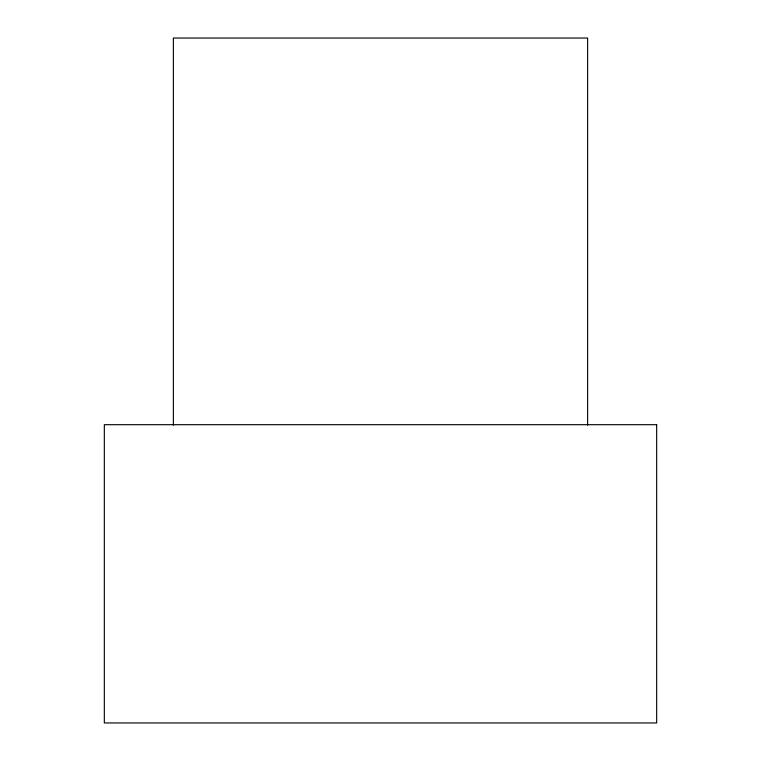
<?xml version="1.0" encoding="UTF-8"?>
<svg xmlns="http://www.w3.org/2000/svg" width="761" height="761" viewBox="0 0 761 761"><rect width="100%" height="100%" fill="white"/><g stroke="black" fill="none" stroke-linecap="round" stroke-linejoin="round"><path stroke-width="1.14" d="M587.625 425.171L587.625 38.05L173.375 38.05L173.375 425.171M656.667 424.686L104.333 424.686L104.333 722.95L656.667 722.95L656.667 424.686"/></g></svg>
